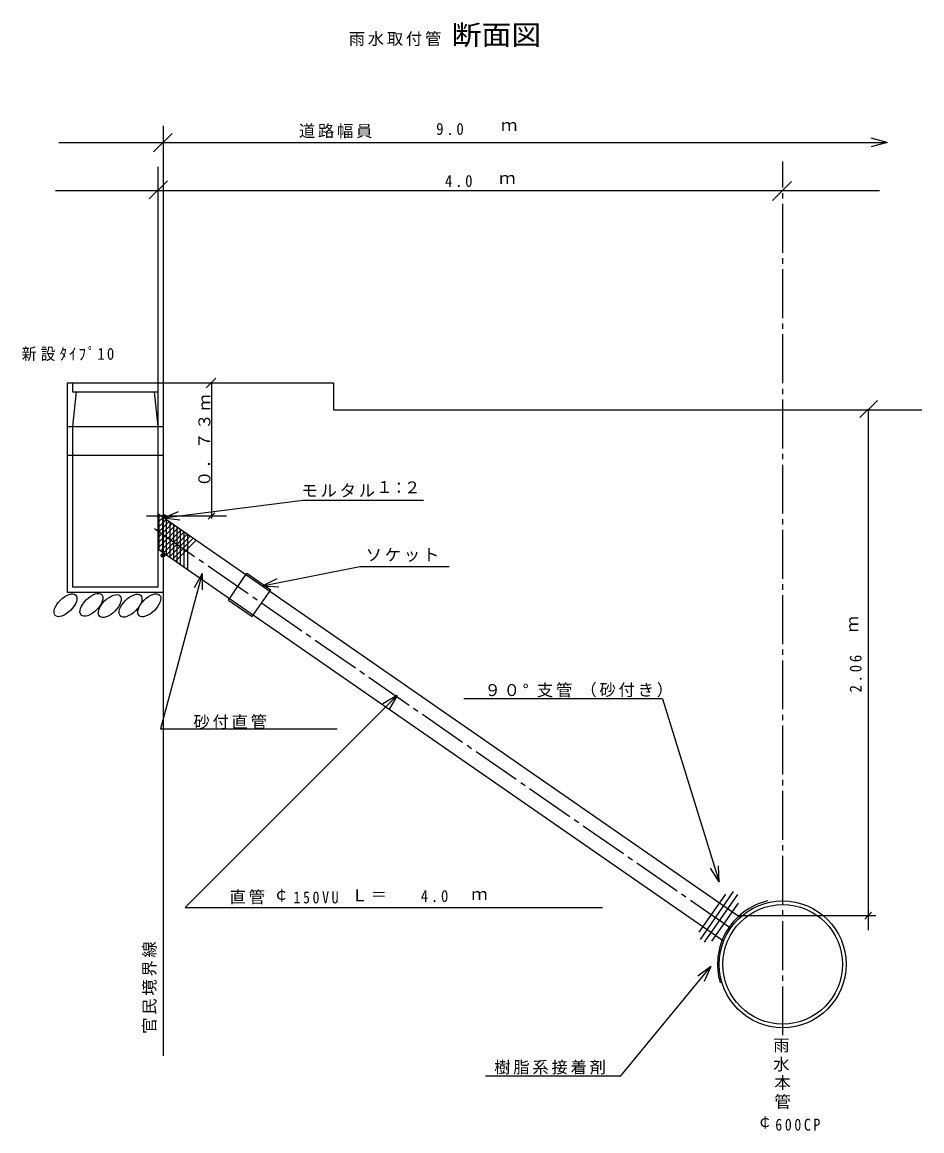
# Model space of a CAD drawing. Units: millimetres, scale not verified, with parts at other scales. Extents: x -2576 to 2391, y -2316 to 3805.
import ezdxf
from ezdxf.enums import TextEntityAlignment as Align

# ---------------------------------------------------------------- set-up
doc = ezdxf.new("R2010")
doc.units = ezdxf.units.MM
doc.header["$LTSCALE"] = 30
doc.linetypes.add('CHAIN2', pattern=[12, 9, -1, 1, -1])
for name, color, linetype in [('0-0', 7, 'Continuous'), ('0-8', 7, 'Continuous'), ('E-0', 7, 'Continuous')]:
    doc.layers.add(name, color=color, linetype=linetype)
doc.styles.add('@ＭＳ ゴシック', font='')
doc.styles.add('ＭＳ ゴシック', font='')
doc.styles.get('@ＭＳ ゴシック').set_extended_font_data('@MS Gothic')
doc.styles.get('ＭＳ ゴシック').set_extended_font_data('MS Gothic')

msp = doc.modelspace()

# ---------------------------------------------------------------- linework, layer by layer
at = {"layer": '0-0'}
for p, q in [((-1849.83, 3088.96), (-1747.68, 3191.1)), ((-1797.51, 3233.29), (-1797.51, -1902.22)), ((-2373.41, 3141.27), (2198.89, 3141.27)), ((2198.89, 3141.27), (2111.96, 3164.57)), ((2198.89, 3141.27), (2111.96, 3117.98)), ((-1827.51, 3007.55), (-1827.51, 1068.6)), ((-1873.73, 2830.04), (-1773.49, 2930.28)), ((1566.9, 2820.17), (1671.59, 2924.86)), ((-2390.86, 2876.26), (2156.94, 2876.26)), ((-1559.72, 1786.31), (-1506.19, 1839.84)), ((-2327.51, 1814.96), (-1797.51, 1814.96)), ((-2327.51, 1814.96), (-2327.51, 657.2)), ((-2297.51, 1814.96), (-2297.51, 1764.96)), ((-1827.51, 1814.96), (-1827.51, 1764.96)), ((-1797.51, 1814.96), (-857.71, 1814.96)), ((-1531.07, 1814.96), (-1531.07, 1065.69)), ((-2297.51, 1764.96), (-1827.51, 1764.96)), ((-2277.51, 1764.96), (-2297.51, 1573.23)), ((-1847.51, 1764.96), (-1827.51, 1573.23)), ((-857.71, 1664.96), (2390.86, 1664.96)), ((2094.18, 1667.95), (2094.18, -1208.31)), ((-2327.51, 1573.23), (-1797.51, 1573.23)), ((-2297.51, 1573.23), (-2297.51, 897.63)), ((-1827.51, 1573.23), (-1827.51, 1092.29)), ((-2327.51, 1414.96), (-1797.51, 1414.96)), ((-1795.19, 1069.23), (-1023.74, 1166.88)), ((-1023.74, 1166.88), (-359.71, 1166.88)), ((-1795.19, 1069.23), (-1711.87, 1103.26)), ((-1889.22, 1079.03), (-1446.81, 1079.03)), ((-1827.51, 1092.29), (1388.49, -1136.29)), ((-1827.51, 1070.93), (-1814.89, 1083.55)), ((-1827.51, 1074.96), (-1827.51, 897.63)), ((-1827.51, 1042.65), (-1797.92, 1072.23)), ((-1827.51, 1014.36), (-1781.48, 1060.39)), ((-1827.51, 986.08), (-1772.39, 1041.19)), ((-1820.99, 1087.77), (-1820.99, 893.11)), ((-1800.99, 1080), (-1800.99, 879.25)), ((-1795.19, 1069.23), (-1706.02, 1057.04)), ((-1780.99, 1060.05), (-1780.99, 864.37)), ((-1772.39, 1041.19), (-1764.77, 1048.81)), ((-1760.99, 1046.19), (-1760.99, 851.53)), ((-1548.8, 1061.3), (-1513.02, 1097.08)), ((-1827.51, 929.51), (-1731.36, 1025.66)), ((-1827.51, 957.79), (-1767.3, 1018)), ((-1827.51, 901.22), (-1714.65, 1014.08)), ((-1812.92, 887.52), (-1697.94, 1002.51)), ((-1796.22, 875.95), (-1681.24, 990.93)), ((-1779.51, 864.37), (-1664.53, 979.35)), ((-1767.3, 1018), (-1748.06, 1037.24)), ((-1740.99, 1032.34), (-1740.99, 837.67)), ((-1720.99, 1018.48), (-1720.99, 823.81)), ((-1703.36, 1006.26), (-1703.36, 811.6)), ((-1683.36, 992.4), (-1683.36, 797.74)), ((-1762.8, 852.79), (-1647.82, 967.77)), ((-1746.61, 840.7), (-1631.11, 956.2)), ((-1729.39, 829.64), (-1614.41, 944.62)), ((-1663.36, 978.54), (-1663.36, 783.88)), ((-2327.51, 884.96), (-2327.51, 867.63)), ((-2297.51, 914.96), (-2297.51, 685.96)), ((-1827.51, 897.63), (1295.49, -1266.5)), ((-1740.99, 866.61), (-1740.99, 837.67)), ((-1248.34, 693.28), (-711.26, 800.69)), ((-711.26, 800.69), (-218.12, 800.69)), ((-1581.35, 761.16), (-1811.28, -96.95)), ((-1581.35, 761.16), (-1626.35, 683.22)), ((-1581.35, 761.16), (-1581.35, 671.16)), ((-1437.2, 614.99), (-1334.68, 762.94)), ((-1334.68, 762.94), (-1203.17, 671.81)), ((-1248.34, 693.28), (-1167.66, 733.17)), ((-1248.34, 693.28), (-1158.53, 687.48)), ((-506.09, 87.26), (-1676.52, -1083.17)), ((-506.09, 87.26), (-584.04, 42.26)), ((-506.09, 87.26), (-551.09, 9.32)), ((209.42, 69.81), (-138.02, 69.81)), ((959.83, 69.81), (209.42, 69.81)), ((-1811.28, -96.95), (-837.67, -96.95)), ((1306.24, -1008.85), (1160.27, -1219.49)), ((1349.66, -994.99), (1167.04, -1258.53)), ((1372.38, -1010.73), (1189.75, -1274.27)), ((-1676.52, -1083.17), (628.25, -1083.17)), ((1376.07, -1058.07), (1230.02, -1268.83))]:
    msp.add_line(p, q, dxfattribs=at)
at = {"layer": '0-0', "linetype": 'CHAIN2'}
for p, q in [((1622.99, -1788.07), (1622.99, 3036.57)), ((1335.31, -1196.77), (-1858.65, 1016.54))]:
    msp.add_line(p, q, dxfattribs=at)
at = {"layer": '0-0'}
msp.add_lwpolyline([(-1437.2, 614.99), (-1305.69, 523.86), (-1203.17, 671.81)], dxfattribs=at)
for centre, radius in [((-1791.47, 1076.95), 10), ((-1791.47, 1076.95), 9.33), ((-1791.47, 1076.95), 8.67), ((-1791.47, 1076.95), 8), ((-1791.47, 1076.95), 7.33), ((-1791.47, 1076.95), 6.67), ((-1791.47, 1076.95), 6), ((-1791.47, 1076.95), 5.33), ((-1791.47, 1076.95), 4.67), ((-1791.47, 1076.95), 4), ((-1791.47, 1076.95), 3.33), ((-1791.47, 1076.95), 2.67), ((-1791.47, 1076.95), 2), ((-1791.47, 1076.95), 1.33), ((-1791.47, 1076.95), 0.667), ((-1798.59, 861.62), 10), ((-1798.59, 861.62), 9.33), ((-1798.59, 861.62), 8.67), ((-1798.59, 861.62), 8), ((-1798.59, 861.62), 7.33), ((-1798.59, 861.62), 6.67), ((-1798.59, 861.62), 6), ((-1798.59, 861.62), 5.33), ((-1798.59, 861.62), 4.67), ((-1798.59, 861.62), 4), ((-1798.59, 861.62), 3.33), ((-1798.59, 861.62), 2.67), ((-1798.59, 861.62), 2), ((-1798.59, 861.62), 1.33), ((-1798.59, 861.62), 0.667), ((1622.99, -1396.12), 350), ((1622.99, -1396.12), 330)]:
    msp.add_circle(centre, radius, dxfattribs=at)
msp.add_arc((1622.99, -1396.12), 360, 103.38577, 196.5079, dxfattribs=at)
for centre in [(-2336.38, 586.2), (-2193.42, 588.4), (-2092.24, 581.8), (-1977.87, 584), (-1873.98, 585.86)]:
    msp.add_ellipse(centre, major_axis=(56.57, 56.57), ratio=0.5, dxfattribs=at)
at = {"layer": '0-8'}
for p, q in [((1272.22, -941.56), (1268.82, -851.62)), ((1377.48, -1127.59), (2137.68, -1127.59)), ((2094.18, -1127.59), (2075.7, -1146.08)), ((2094.18, -1127.59), (2113.37, -1108.41)), ((1226.97, -1409.13), (1153.68, -1461.36))]:
    msp.add_line(p, q, dxfattribs=at)
for points in [[(959.83, 69.81), (1272.22, -941.56), (1224.31, -865.37)], [(-17.35, -2012.44), (729.24, -2012.44), (1226.97, -1409.13), (1189.62, -1491.01)]]:
    msp.add_lwpolyline(points, dxfattribs=at)
at = {"layer": 'E-0'}
for p, q in [((-857.71, 1814.96), (-857.71, 1664.96)), ((2094.18, 1664.96), (2145.8, 1716.57)), ((2094.18, 1667.95), (2048.56, 1622.33)), ((-1827.51, 897.63), (-1827.51, 685.96)), ((-1827.51, 685.96), (-2297.51, 685.96)), ((-1797.51, 657.2), (-2327.51, 657.2))]:
    msp.add_line(p, q, dxfattribs=at)

# ---------------------------------------------------------------- texts
at = {"layer": '0-0', "color": 3, "style": 'ＭＳ ゴシック', "width": 1.1}
msp.add_text('断面図', height=110, dxfattribs=at).set_placement((-205.1, 3647.37), align=Align.BOTTOM_LEFT)
at = {"layer": '0-0', "style": 'ＭＳ ゴシック'}
for s, p in [('ｍ', (68.13, 3184.52)), ('ｍ', (57.89, 2892.55)), ('１', (-620.55, 1186.07)), ('：', (-540.98, 1182.29)), ('２', (-467.09, 1184.18)), ('￠', (-1190.35, -1067.66)), ('Ｌ', (-757.52, -1067.66)), ('＝', (-651.87, -1064.25)), ('ｍ', (-96.35, -1060.84)), ('￠', (1478.83, -2322.07))]:
    msp.add_text(s, height=65.98, dxfattribs=at).set_placement(p, align=Align.BOTTOM_LEFT)
msp.add_text('ｍ', height=65.98, rotation=90, dxfattribs=at).set_placement((2059.28, 436.29), align=Align.BOTTOM_LEFT)
at = {"layer": '0-0', "char_height": 65.98, "attachment_point": 7, "style": 'ＭＳ ゴシック'}
for s, insert in [('\\T1.17;道路幅員', (-1048.15, 3164.62)), ('\\T1.17;モルタル', (-1033.56, 1182.29)), ('\\T1.17;ソケット', (-679.4, 825.1)), ('\\T1.17;９０°', (-23.27, 83.79)), ('\\T1.17;支管', (265.77, 77.62)), ('\\T1.17;（砂付き）', (506.15, 77.62)), ('\\T1.17;砂付直管', (-1630.14, -98.18)), ('\\T1.17;直管', (-1431.02, -1064.54)), ('\\T1.38;\\W0.85;150VU', (-1077.89, -1060.84)), ('\\T1.17;樹脂系接着剤', (30.51, -2005.14))]:
    msp.add_mtext(s, dxfattribs=dict(at, insert=insert))
at = {"layer": '0-0', "char_height": 65.98, "attachment_point": 7}
for s, insert, rotation, style in [('\\T1.17;０．７３ｍ', (-1535.73, 1239.06), 90, 'ＭＳ ゴシック'), ('\\T1.17;官民境界線', (-1832.41, -1780.06), 90, 'ＭＳ ゴシック'), ('\\T1.17;本管', (1579.89, -2002.92), 270, '@ＭＳ ゴシック')]:
    msp.add_mtext(s, dxfattribs=dict(at, insert=insert, rotation=rotation, style=style))
at = {"layer": '0-8', "color": 3, "insert": (1573.22, -1796.71), "char_height": 65.98, "attachment_point": 7, "rotation": 270, "style": '@ＭＳ ゴシック'}
msp.add_mtext('\\T1.17;雨水', dxfattribs=at)
at = {"layer": '0-8', "color": 3, "insert": (1581.97, -2315.51), "char_height": 65.98, "attachment_point": 7, "style": 'ＭＳ ゴシック'}
msp.add_mtext('\\T1.38;\\W0.85;600CP', dxfattribs=at)
at = {"layer": 'E-0', "color": 3, "char_height": 65.98, "attachment_point": 7, "style": 'ＭＳ ゴシック'}
for s, insert in [('\\T1.17;雨水取付管', (-772.99, 3673.38)), ('\\T1.38;\\W0.9;9.0', (-289.84, 3182.03)), ('\\T1.38;\\W0.9;4.0', (-241.57, 2894.54)), ('\\T1.29;\\W0.9;新設ﾀｲﾌﾟ10', (-2577.97, 1933.78)), ('\\T1.38;\\W0.9;4.0', (-375.08, -1053.29))]:
    msp.add_mtext(s, dxfattribs=dict(at, insert=insert))
at = {"layer": 'E-0', "color": 3, "insert": (2059.28, 104.71), "char_height": 65.98, "attachment_point": 7, "rotation": 90, "style": 'ＭＳ ゴシック'}
msp.add_mtext('\\T1.38;\\W0.9;2.06', dxfattribs=at)

doc.saveas('drawing.dxf')
